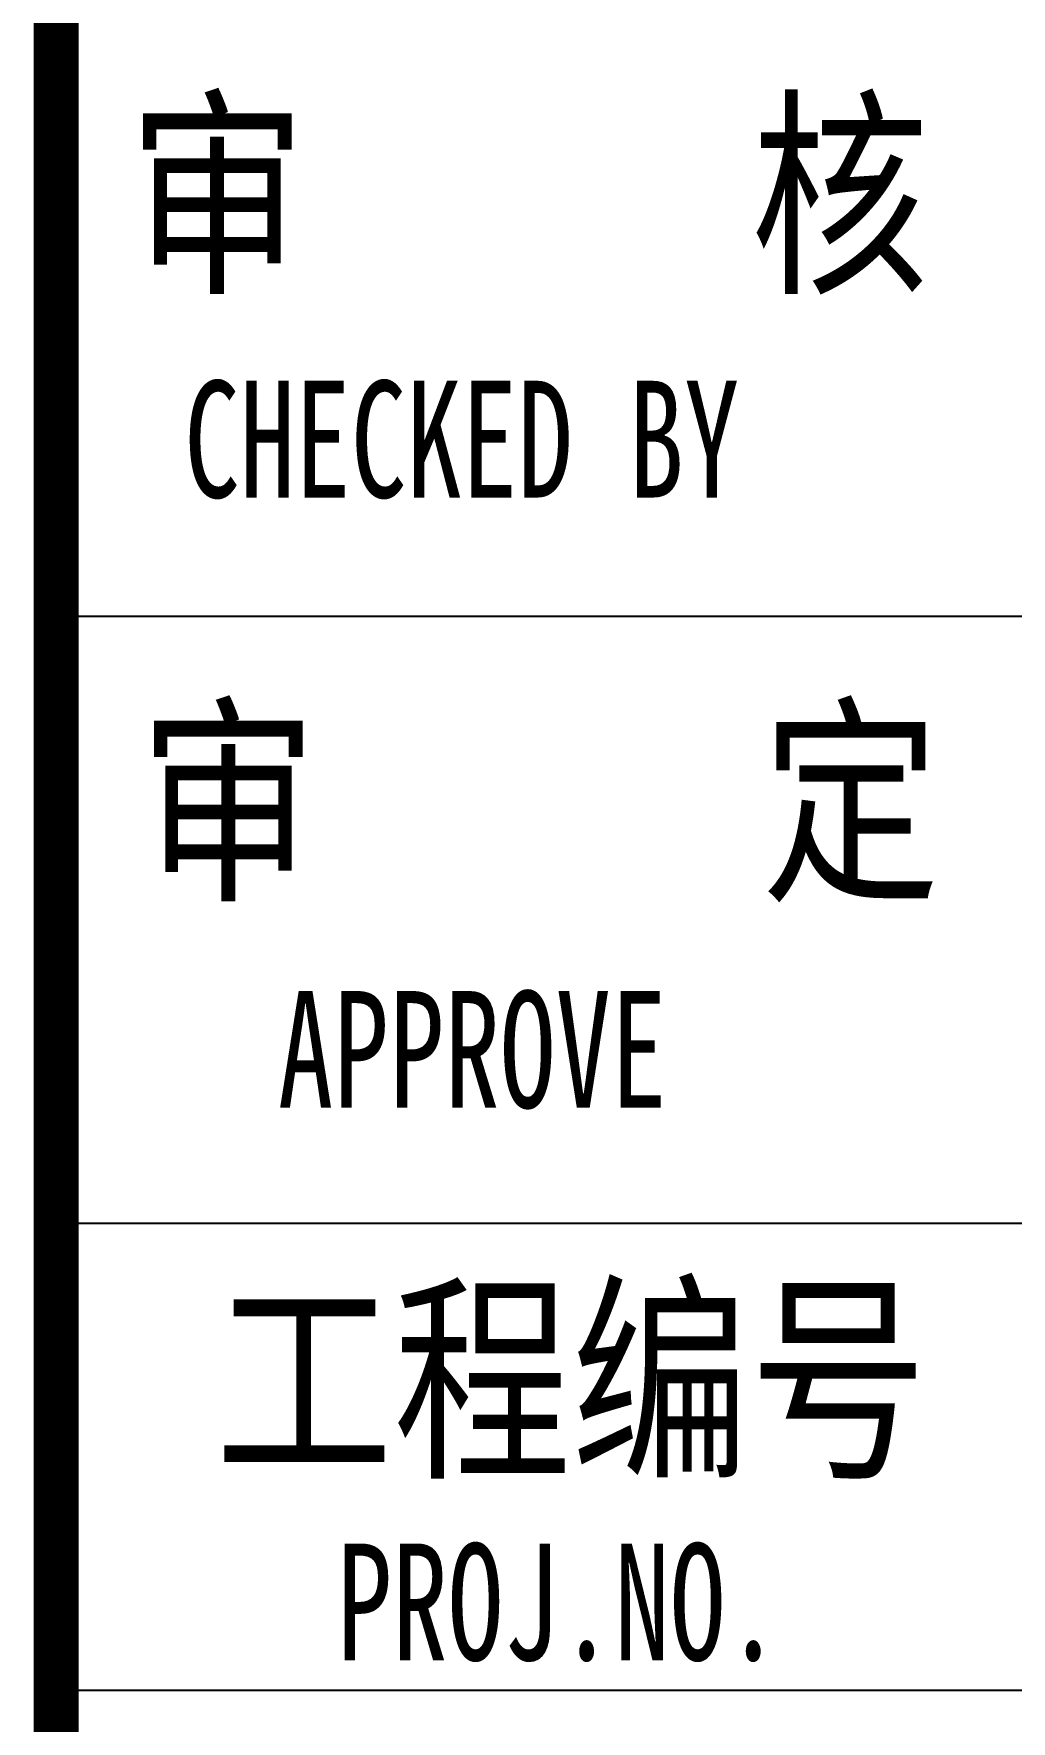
# Model space of a CAD drawing. Extents: x -266287 to 275962, y -324567 to 363765.
# Drawn here: x -82279 to -78088, y -52700 to -45471 of the extents above; entities that cross this region are included whole.
import ezdxf
from ezdxf.enums import TextEntityAlignment as Align

# ---------------------------------------------------------------- set-up
doc = ezdxf.new("R2010")
doc.units = 0
doc.header["$LTSCALE"] = 1000
doc.layers.get('0').update_dxf_attribs({"linetype": 'CONTINUOUS'})
doc.layers.add('0-TK', color=4, linetype='CONTINUOUS')
doc.layers.add('PUB_TITLE', color=4, linetype='CONTINUOUS')
doc.styles.add('-黑体', font='simhei.ttf', dxfattribs={"width": 0.8})

msp = doc.modelspace()

# ---------------------------------------------------------------- linework, layer by layer
at = {"layer": '0-TK', "const_width": 191.9817}
msp.add_lwpolyline([(-82183.49798, -60566.69496), (-82183.49798, 19433.30504)], dxfattribs=at)
at = {"layer": 'PUB_TITLE'}
for p, q in [((-82183.49798, -47966.69496), (-73764.58828, -47966.69496)), ((-82183.49798, -50566.69496), (-73764.58828, -50566.69496)), ((-82183.49798, -52566.69496), (-73764.58828, -52566.69496))]:
    msp.add_line(p, q, dxfattribs=at)

# ---------------------------------------------------------------- texts
at = {"style": '-黑体'}
for s, height, width, p in [('审     核', 700, 0.8, (-81874.43311, -46161.38914)), ('CHECKED BY', 500, 0.7, (-81634.38099, -47207.90841)), ('工程编号', 700, 0.8, (-81502.34418, -51236.12783)), ('PROJ.NO.', 500, 0.7, (-80980.53518, -52188.63721))]:
    msp.add_text(s, height=height, dxfattribs=dict(at, width=width)).set_placement(p, align=Align.MIDDLE_LEFT)
for s, height, width, p in [('审     定', 700, 0.8, (-81826.67465, -49113.25985)), ('APPROVE', 500, 0.7, (-81233.03715, -50071.94857))]:
    msp.add_text(s, height=height, dxfattribs=dict(at, width=width)).set_placement(p)

doc.saveas('drawing.dxf')
